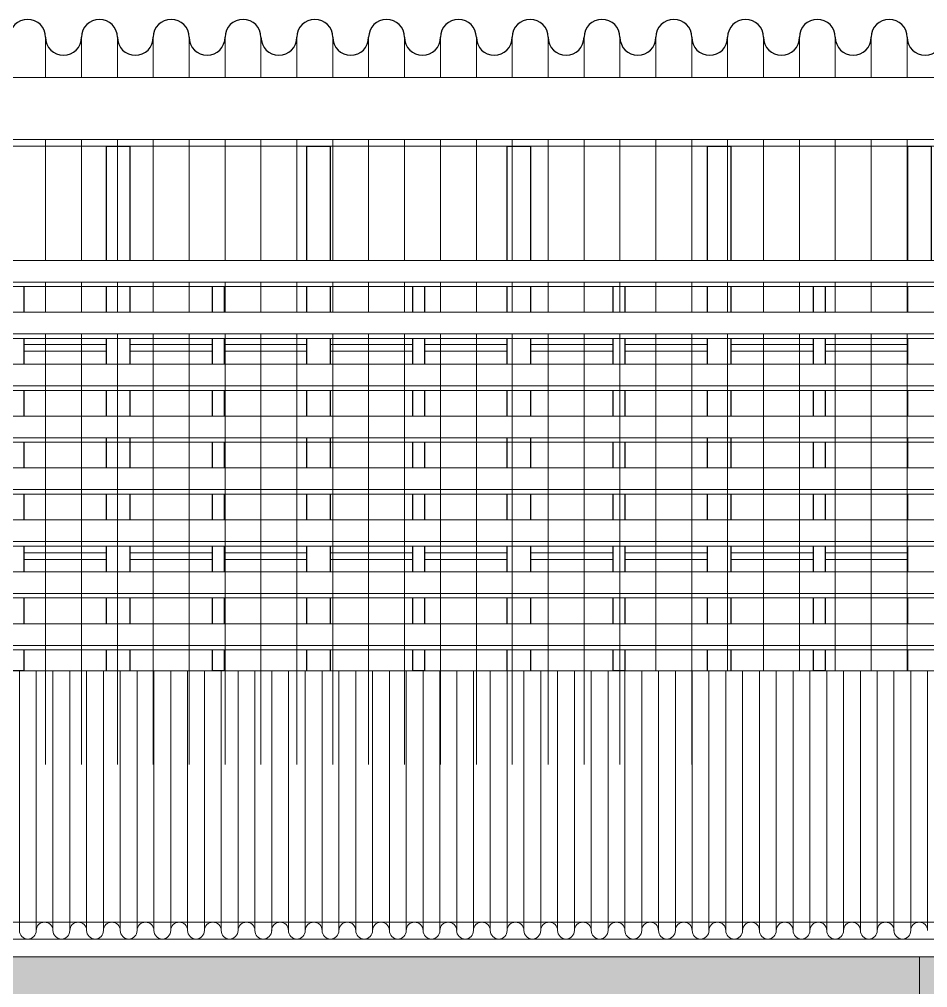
# Model space of a CAD drawing. Header units: millimetres. Extents: x 0 to 77.1, y -22.3 to 58.9.
# Drawn here: x 8.389 to 10.332, y -18.063 to -15.992 of the extents above; entities that cross this region are included whole.
import ezdxf

# ---------------------------------------------------------------- set-up
doc = ezdxf.new("R2010")
doc.units = ezdxf.units.MM
doc.layers.add('0 1 Sombreado', color=7, linetype='Continuous', lineweight=5, true_color=0xd6d6d6)
for name, color, linetype, lineweight in [('0.1normal', 7, 'Continuous', 15), ('01gorda', 7, 'Continuous', 30), ('01gris', 252, 'Continuous', 9)]:
    doc.layers.add(name, color=color, linetype=linetype, lineweight=lineweight)

msp = doc.modelspace()

# ---------------------------------------------------------------- hatches: boundary and pattern name
at = {"layer": '0 1 Sombreado', "true_color": 0xebebeb, "transparency": 33554605}
h = msp.add_hatch(color=7, dxfattribs=at)
h.dxf.hatch_style = 1
edge = h.paths.add_edge_path()
edge.add_line((8.0467, -17.9971), (10.3146, -17.9971))
edge.add_line((10.3146, -17.9971), (10.3146, -19.7628))
edge.add_line((10.3146, -19.7628), (9.9566, -19.7628))
edge.add_spline(control_points=[(9.9566, -19.7628), (9.9524, -19.7622), (9.9454, -19.7618), (9.9381, -19.762), (9.9354, -19.762)], knot_values=[9067.194839, 9067.194839, 9067.194839, 9067.194839, 9078.402175, 9085.134161, 9085.134161, 9085.134161, 9085.134161], degree=3, periodic=0)
edge.add_spline(control_points=[(9.9354, -19.762), (9.9235, -19.7621), (9.9021, -19.7606), (9.8997, -19.7135), (9.8819, -19.7401), (9.8711, -19.6913), (9.8625, -19.6591), (9.8229, -19.6391), (9.817, -19.6188), (9.8164, -19.6162)], knot_values=[9085.134161, 9085.134161, 9085.134161, 9085.134161, 9114.79122, 9141.556161, 9149.688323, 9177.607087, 9217.400075, 9269.09975, 9276.454139, 9276.454139, 9276.454139, 9276.454139], degree=3, periodic=0)
edge.add_spline(control_points=[(9.8164, -19.6162), (9.816, -19.6141), (9.813, -19.597), (9.811, -19.5546), (9.8006, -19.4976), (9.7937, -19.432), (9.7993, -19.3725), (9.8197, -19.3155), (9.8173, -19.2786), (9.8161, -19.2607)], knot_values=[9276.454139, 9276.454139, 9276.454139, 9276.454139, 9282.639144, 9323.888322, 9395.581258, 9443.369259, 9507.734556, 9560.471062, 9609.723707, 9609.723707, 9609.723707, 9609.723707], degree=3, periodic=0)
edge.add_spline(control_points=[(9.8163, -19.2607), (9.8327, -19.2597), (9.863, -19.2577), (9.8985, -19.236), (9.92, -19.2069), (9.9202, -19.1823), (9.9228, -19.1585), (9.9127, -19.1453), (9.9097, -19.1341), (9.9093, -19.1323)], knot_values=[9609.856327, 9609.856327, 9609.856327, 9609.856327, 9655.104935, 9693.345286, 9722.240837, 9751.23625, 9760.440377, 9787.899078, 9793.105332, 9793.105332, 9793.105332, 9793.105332], degree=3, periodic=0)
edge.add_spline(control_points=[(9.9093, -19.1323), (9.9077, -19.1248), (9.9072, -19.1056), (9.8961, -19.0858), (9.8858, -19.0806), (9.8856, -19.0805)], knot_values=[9793.105332, 9793.105332, 9793.105332, 9793.105332, 9814.836811, 9846.62955, 9847.413947, 9847.413947, 9847.413947, 9847.413947], degree=3, periodic=0)
edge.add_spline(control_points=[(9.8856, -19.0805), (9.8836, -19.0795), (9.8778, -19.0773), (9.8689, -19.0671), (9.8775, -19.0473), (9.853, -19.0271), (9.861, -19.0223), (9.8611, -19.0222)], knot_values=[9847.413947, 9847.413947, 9847.413947, 9847.413947, 9853.688879, 9864.529914, 9880.30564, 9909.143106, 9909.418967, 9909.418967, 9909.418967, 9909.418967], degree=3, periodic=0)
edge.add_spline(control_points=[(9.8611, -19.0222), (9.8631, -19.021), (9.8756, -19.0184), (9.8488, -18.9891), (9.8482, -18.9749), (9.8333, -18.9562), (9.8347, -18.9553), (9.8355, -18.9551)], knot_values=[9909.418967, 9909.418967, 9909.418967, 9909.418967, 9916.677027, 9936.212566, 9976.971486, 9983.102913, 9986.141193, 9986.141193, 9986.141193, 9986.141193], degree=3, periodic=0)
edge.add_spline(control_points=[(9.8355, -18.9551), (9.8377, -18.9548), (9.855, -18.9593), (9.8728, -18.9683), (9.8862, -18.9393), (9.9072, -18.9215), (9.9056, -18.8958), (9.9112, -18.859), (9.9072, -18.8201), (9.9217, -18.7758), (9.9163, -18.7442), (9.9167, -18.7108), (9.9203, -18.6774), (9.92, -18.6467), (9.9077, -18.6291), (9.9076, -18.627)], knot_values=[9986.141193, 9986.141193, 9986.141193, 9986.141193, 9994.729624, 10017.231603, 10043.020592, 10065.527777, 10093.3604, 10108.16067, 10170.470003, 10199.435013, 10235.733363, 10257.807072, 10292.741475, 10328.992465, 10343.643496, 10343.643496, 10343.643496, 10343.643496], degree=3, periodic=0)
edge.add_spline(control_points=[(9.9076, -18.627), (9.9076, -18.6264), (9.9081, -18.6256), (9.9208, -18.6276), (9.9305, -18.6212), (9.9394, -18.6116), (9.9218, -18.6047)], knot_values=[10343.643496, 10343.643496, 10343.643496, 10343.643496, 10347.298052, 10351.479944, 10400.148916, 10455.753339, 10455.753339, 10455.753339, 10455.753339], degree=3, periodic=0)
edge.add_spline(control_points=[(9.9218, -18.6047), (9.9144, -18.5987), (9.897, -18.5845), (9.8983, -18.5522), (9.8723, -18.5418), (9.8813, -18.5241), (9.8666, -18.5243), (9.8734, -18.5031), (9.8535, -18.474), (9.8528, -18.4265), (9.8366, -18.3866), (9.8272, -18.3524), (9.8137, -18.3224), (9.7924, -18.3154), (9.7864, -18.3131)], knot_values=[10455.753339, 10455.753339, 10455.753339, 10455.753339, 10481.639957, 10515.936655, 10531.857178, 10543.629713, 10549.22391, 10561.578153, 10586.386929, 10649.48277, 10686.040466, 10705.962379, 10749.771967, 10767.229185, 10767.229185, 10767.229185, 10767.229185], degree=3, periodic=0)
edge.add_spline(control_points=[(9.7864, -18.3131), (9.7817, -18.3112), (9.7744, -18.308), (9.7686, -18.3024), (9.7668, -18.3001)], knot_values=[10767.229185, 10767.229185, 10767.229185, 10767.229185, 10781.166984, 10789.32341, 10789.32341, 10789.32341, 10789.32341], degree=3, periodic=0)
edge.add_spline(control_points=[(9.7668, -18.3001), (9.7666, -18.2999), (9.7618, -18.2938), (9.753, -18.2687), (9.702, -18.2545), (9.6656, -18.2551), (9.6246, -18.27), (9.5925, -18.3065), (9.584, -18.3389), (9.5817, -18.3605)], knot_values=[10789.32341, 10789.32341, 10789.32341, 10789.32341, 10790.254728, 10810.638633, 10861.217454, 10902.032767, 10936.158967, 10980.499546, 11030.176862, 11030.176862, 11030.176862, 11030.176862], degree=3, periodic=0)
edge.add_spline(control_points=[(9.5817, -18.3605), (9.5815, -18.3626), (9.5789, -18.3904), (9.5796, -18.4432), (9.5952, -18.4479), (9.5934, -18.4718), (9.6003, -18.4919), (9.6154, -18.5147), (9.6279, -18.5338), (9.636, -18.5466), (9.6365, -18.5493)], knot_values=[11030.176862, 11030.176862, 11030.176862, 11030.176862, 11034.999351, 11092.794249, 11123.715359, 11136.919986, 11158.34031, 11184.598547, 11214.717434, 11222.825158, 11222.825158, 11222.825158, 11222.825158], degree=3, periodic=0)
edge.add_spline(control_points=[(9.6365, -18.5493), (9.6366, -18.5498), (9.637, -18.5538), (9.6243, -18.5714), (9.6177, -18.5992), (9.6002, -18.622), (9.6052, -18.6473), (9.5796, -18.6324), (9.5694, -18.6129), (9.5532, -18.6013), (9.5415, -18.5987), (9.5408, -18.5985)], knot_values=[11222.825158, 11222.825158, 11222.825158, 11222.825158, 11224.234824, 11234.969475, 11276.914836, 11305.873111, 11314.045683, 11333.323711, 11350.147612, 11384.048715, 11386.170533, 11386.170533, 11386.170533, 11386.170533], degree=3, periodic=0)
edge.add_spline(control_points=[(9.5408, -18.5985), (9.5365, -18.5972), (9.5329, -18.5939), (9.5245, -18.5939), (9.5216, -18.5939), (9.52, -18.599), (9.5194, -18.5994), (9.5191, -18.5995)], knot_values=[6971.52507, 6971.52507, 6971.52507, 6971.52507, 6975.407613, 6980.171171, 6984.934728, 6989.698286, 6993.744514, 6993.744514, 6993.744514, 6993.744514], degree=3, periodic=0)
edge.add_spline(control_points=[(9.5191, -18.5995), (9.519, -18.5995), (9.5188, -18.5996), (9.5187, -18.5996)], knot_values=[6993.833858, 6993.833858, 6993.833858, 6993.833858, 6994.23444, 6994.23444, 6994.23444, 6994.23444], degree=3, periodic=0)
edge.add_spline(control_points=[(9.5187, -18.5996), (9.5184, -18.5997), (9.5175, -18.5997), (9.5144, -18.5981), (9.5105, -18.5981), (9.5061, -18.599), (9.5026, -18.6023), (9.5026, -18.6063), (9.502, -18.6067), (9.4984, -18.6059), (9.4924, -18.6071), (9.4882, -18.611), (9.4851, -18.6169), (9.4844, -18.6226)], knot_values=[6995.402613, 6995.402613, 6995.402613, 6995.402613, 6999.225401, 7003.988958, 7008.752516, 7013.516073, 7018.279631, 7023.043188, 7027.806746, 7032.570303, 7037.333861, 7042.097418, 7046.860976, 7046.860976, 7046.860976, 7046.860976], degree=3, periodic=0)
edge.add_spline(control_points=[(9.4844, -18.6226), (9.4829, -18.6249), (9.4777, -18.6347), (9.483, -18.6469), (9.4909, -18.6484), (9.4935, -18.652), (9.4941, -18.653)], knot_values=[7046.860976, 7046.860976, 7046.860976, 7046.860976, 7054.192085, 7074.193563, 7084.748801, 7088.092661, 7088.092661, 7088.092661, 7088.092661], degree=3, periodic=0)
edge.add_spline(control_points=[(9.4941, -18.653), (9.4958, -18.6559), (9.4976, -18.6602), (9.5, -18.6639), (9.5002, -18.6642)], knot_values=[7088.092661, 7088.092661, 7088.092661, 7088.092661, 7098.185069, 7098.908794, 7098.908794, 7098.908794, 7098.908794], degree=3, periodic=0)
edge.add_spline(control_points=[(9.5002, -18.6642), (9.5042, -18.6701), (9.5195, -18.6824), (9.5113, -18.7087), (9.5099, -18.7394), (9.5086, -18.7509)], knot_values=[7098.908794, 7098.908794, 7098.908794, 7098.908794, 7116.32359, 7145.808633, 7170.301362, 7170.301362, 7170.301362, 7170.301362], degree=3, periodic=0)
edge.add_spline(control_points=[(9.5086, -18.7509), (9.5088, -18.7589), (9.509, -18.7669), (9.5092, -18.7749)], knot_values=[7170.301362, 7170.301362, 7170.301362, 7170.301362, 7172.534222, 7172.534222, 7172.534222, 7172.534222], degree=3, periodic=0)
edge.add_spline(control_points=[(9.5092, -18.7749), (9.5064, -18.7744), (9.5036, -18.7738), (9.5007, -18.7731)], knot_values=[7172.534222, 7172.534222, 7172.534222, 7172.534222, 7173.319717, 7173.319717, 7173.319717, 7173.319717], degree=3, periodic=0)
edge.add_spline(control_points=[(9.5007, -18.7731), (9.4975, -18.7732), (9.4927, -18.7734), (9.4886, -18.7796), (9.4893, -18.7841), (9.4894, -18.788), (9.4897, -18.7895), (9.4899, -18.7904)], knot_values=[7173.319717, 7173.319717, 7173.319717, 7173.319717, 7174.158961, 7174.555596, 7175.215738, 7175.374524, 7175.642835, 7175.642835, 7175.642835, 7175.642835], degree=3, periodic=0)
edge.add_spline(control_points=[(9.4899, -18.7904), (9.4952, -18.795), (9.5018, -18.796), (9.5083, -18.7971), (9.5098, -18.7973)], knot_values=[7175.642835, 7175.642835, 7175.642835, 7175.642835, 7177.076484, 7177.517932, 7177.517932, 7177.517932, 7177.517932], degree=3, periodic=0)
edge.add_spline(control_points=[(9.5098, -18.7973), (9.5098, -18.7987), (9.5099, -18.8001), (9.5099, -18.8015)], knot_values=[7177.517932, 7177.517932, 7177.517932, 7177.517932, 7177.906839, 7177.906839, 7177.906839, 7177.906839], degree=3, periodic=0)
edge.add_spline(control_points=[(9.5099, -18.8015), (9.5092, -18.8015), (9.5026, -18.8017), (9.496, -18.8022), (9.4901, -18.8027)], knot_values=[7177.906839, 7177.906839, 7177.906839, 7177.906839, 7178.091692, 7179.754103, 7179.754103, 7179.754103, 7179.754103], degree=3, periodic=0)
edge.add_spline(control_points=[(9.4901, -18.8027), (9.4887, -18.8052), (9.4854, -18.8109), (9.4884, -18.8169), (9.4902, -18.8204)], knot_values=[7179.754103, 7179.754103, 7179.754103, 7179.754103, 7180.500826, 7181.497678, 7181.497678, 7181.497678, 7181.497678], degree=3, periodic=0)
edge.add_spline(control_points=[(9.5105, -18.8231), (9.507, -18.8229), (9.5009, -18.8224), (9.4948, -18.8219), (9.4902, -18.8204)], knot_values=[7181.497678, 7181.497678, 7181.497678, 7181.497678, 7182.442553, 7183.173509, 7183.173509, 7183.173509, 7183.173509], degree=3, periodic=0)
edge.add_spline(control_points=[(9.5378, -18.8246), (9.5294, -18.8244), (9.52, -18.8238), (9.5105, -18.8231)], knot_values=[2.945918, 2.945918, 2.945918, 2.945918, 5.575006, 5.575006, 5.575006, 5.575006], degree=3, periodic=0)
edge.add_spline(control_points=[(9.5105, -18.8231), (9.5105, -18.8255), (9.5106, -18.828), (9.5107, -18.8304)], knot_values=[7183.173509, 7183.173509, 7183.173509, 7183.173509, 7183.846829, 7183.846829, 7183.846829, 7183.846829], degree=3, periodic=0)
edge.add_spline(control_points=[(9.5107, -18.8304), (9.51, -18.8304), (9.5038, -18.8306), (9.494, -18.8313), (9.4918, -18.8303), (9.4898, -18.8304)], knot_values=[7183.846829, 7183.846829, 7183.846829, 7183.846829, 7183.98222, 7185.13997, 7185.703994, 7185.703994, 7185.703994, 7185.703994], degree=3, periodic=0)
edge.add_spline(control_points=[(9.4898, -18.8304), (9.4884, -18.8338), (9.4857, -18.8404), (9.4888, -18.8467), (9.4903, -18.8497)], knot_values=[7185.703994, 7185.703994, 7185.703994, 7185.703994, 7186.683819, 7187.576889, 7187.576889, 7187.576889, 7187.576889], degree=3, periodic=0)
edge.add_spline(control_points=[(9.4903, -18.8497), (9.5044, -18.8506), (9.5074, -18.8504), (9.5106, -18.85), (9.5112, -18.8499), (9.5112, -18.8499), (9.5112, -18.8499)], knot_values=[7187.576889, 7187.576889, 7187.576889, 7187.576889, 7188.169341, 7188.297705, 7188.297705, 7190.140946, 7190.140946, 7190.140946, 7190.140946], degree=3, periodic=0)
edge.add_spline(control_points=[(9.5112, -18.8499), (9.5112, -18.8499), (9.5112, -18.8499), (9.5112, -18.8499), (9.51, -18.8508), (9.5088, -18.8517), (9.5076, -18.8527)], knot_values=[7190.140946, 7190.140946, 7190.140946, 7190.140946, 7190.148885, 7190.148885, 7190.148885, 7190.565461, 7190.565461, 7190.565461, 7190.565461], degree=3, periodic=0)
edge.add_spline(control_points=[(9.5076, -18.8527), (9.5069, -18.8543), (9.5052, -18.8582), (9.5069, -18.8622), (9.5079, -18.8645)], knot_values=[7190.565461, 7190.565461, 7190.565461, 7190.565461, 7191.04509, 7191.707577, 7191.707577, 7191.707577, 7191.707577], degree=3, periodic=0)
edge.add_spline(control_points=[(9.5079, -18.8645), (9.5188, -18.8638), (9.5319, -18.8638), (9.5471, -18.8711), (9.5753, -18.8726), (9.5982, -18.8793)], knot_values=[7191.707577, 7191.707577, 7191.707577, 7191.707577, 7194.672673, 7195.757949, 7199.38148, 7199.38148, 7199.38148, 7199.38148], degree=3, periodic=0)
edge.add_spline(control_points=[(9.5982, -18.8793), (9.5974, -18.882), (9.5966, -18.8848), (9.5957, -18.8876)], knot_values=[7199.38148, 7199.38148, 7199.38148, 7199.38148, 7200.185171, 7200.185171, 7200.185171, 7200.185171], degree=3, periodic=0)
edge.add_spline(control_points=[(9.5957, -18.8876), (9.5976, -18.8913), (9.5917, -18.9228), (9.5865, -18.9458), (9.5852, -18.9651), (9.5852, -18.966)], knot_values=[7200.185171, 7200.185171, 7200.185171, 7200.185171, 7216.378315, 7270.917217, 7273.783211, 7273.783211, 7273.783211, 7273.783211], degree=3, periodic=0)
edge.add_spline(control_points=[(9.5852, -18.966), (9.5849, -18.9712), (9.5847, -18.9765), (9.5848, -18.9819)], knot_values=[7273.783211, 7273.783211, 7273.783211, 7273.783211, 7289.247458, 7289.247458, 7289.247458, 7289.247458], degree=3, periodic=0)
edge.add_spline(control_points=[(9.5848, -18.9819), (9.5849, -19.0211), (9.5985, -19.1001), (9.5499, -19.2116), (9.552, -19.3367), (9.5514, -19.4342), (9.5516, -19.5142), (9.6027, -19.5419), (9.6357, -19.5898), (9.6658, -19.6233), (9.6814, -19.6416), (9.6838, -19.6444)], knot_values=[7289.247458, 7289.247458, 7289.247458, 7289.247458, 7402.275168, 7496.307014, 7622.276021, 7741.545185, 7780.301312, 7828.572928, 7886.979658, 7943.448367, 7953.807121, 7953.807121, 7953.807121, 7953.807121], degree=3, periodic=0)
edge.add_spline(control_points=[(9.6838, -19.6444), (9.6833, -19.6618), (9.6821, -19.7004), (9.6947, -19.7436), (9.6854, -19.7626), (9.6853, -19.7628)], knot_values=[7953.807121, 7953.807121, 7953.807121, 7953.807121, 8003.226595, 8063.30324, 8063.931426, 8063.931426, 8063.931426, 8063.931426], degree=3, periodic=0)
edge.add_line((9.6853, -19.7628), (8.0467, -19.7628))
edge.add_line((8.0467, -19.7628), (8.0467, -17.9971))
h = msp.add_hatch(color=7, dxfattribs=at)
h.dxf.hatch_style = 1
h.paths.add_polyline_path([(10.3146, -17.9971), (12.1289, -17.9971), (12.1289, -19.9814), (10.3146, -19.9814)])

# ---------------------------------------------------------------- linework, layer by layer
at = {"layer": '0.1normal'}
for p, q in [((12.7356, -16.1166), (5.0289, -16.1166)), ((12.6956, -16.2486), (5.0289, -16.2486)), ((12.7435, -16.2631), (5.0289, -16.2631)), ((12.1289, -16.5074), (5.8289, -16.5074)), ((12.1289, -16.5538), (5.8289, -16.5538)), ((12.1289, -16.5634), (5.8289, -16.5634)), ((12.1289, -16.6184), (5.8289, -16.6184)), ((12.1289, -16.6648), (5.8289, -16.6648)), ((12.1289, -16.6744), (5.8289, -16.6744)), ((8.5753, -16.687), (8.3985, -16.687)), ((8.8021, -16.687), (8.6253, -16.687)), ((9.0039, -16.687), (8.8271, -16.687)), ((9.2307, -16.687), (9.0539, -16.687)), ((9.4324, -16.687), (9.2557, -16.687)), ((9.6592, -16.687), (9.4824, -16.687)), ((9.861, -16.687), (9.6842, -16.687)), ((10.0878, -16.687), (9.911, -16.687)), ((10.2896, -16.687), (10.1128, -16.687)), ((8.5753, -16.7015), (8.3985, -16.7015)), ((8.8021, -16.7015), (8.6253, -16.7015)), ((9.0039, -16.7015), (8.8271, -16.7015)), ((9.2307, -16.7015), (9.0539, -16.7015)), ((9.4324, -16.7015), (9.2557, -16.7015)), ((9.6592, -16.7015), (9.4824, -16.7015)), ((9.861, -16.7015), (9.6842, -16.7015)), ((10.0878, -16.7015), (9.911, -16.7015)), ((10.2896, -16.7015), (10.1128, -16.7015)), ((12.1289, -16.7294), (5.8289, -16.7294)), ((12.1289, -16.7758), (5.8289, -16.7758)), ((12.1289, -16.7855), (5.8289, -16.7855)), ((12.1289, -16.8404), (5.8289, -16.8404)), ((12.1289, -16.8868), (5.8289, -16.8868)), ((12.1289, -16.8965), (5.8289, -16.8965)), ((12.1289, -16.9514), (5.8289, -16.9514)), ((12.1289, -16.9978), (5.8289, -16.9978)), ((12.1289, -17.0075), (5.8289, -17.0075)), ((12.1289, -17.0624), (5.8289, -17.0624)), ((12.1289, -17.1088), (5.8289, -17.1088)), ((12.1289, -17.1185), (5.8289, -17.1185)), ((8.5753, -17.1327), (8.3985, -17.1327)), ((8.5753, -17.1472), (8.3985, -17.1472)), ((8.8021, -17.1327), (8.6253, -17.1327)), ((8.8021, -17.1472), (8.6253, -17.1472)), ((9.0039, -17.1327), (8.8271, -17.1327)), ((9.0039, -17.1472), (8.8271, -17.1472)), ((9.2307, -17.1327), (9.0539, -17.1327)), ((9.2307, -17.1472), (9.0539, -17.1472)), ((9.4324, -17.1327), (9.2557, -17.1327)), ((9.4324, -17.1472), (9.2557, -17.1472)), ((9.6592, -17.1327), (9.4824, -17.1327)), ((9.6592, -17.1472), (9.4824, -17.1472)), ((9.861, -17.1327), (9.6842, -17.1327)), ((9.861, -17.1472), (9.6842, -17.1472)), ((10.0878, -17.1327), (9.911, -17.1327)), ((10.0878, -17.1472), (9.911, -17.1472)), ((10.2896, -17.1327), (10.1128, -17.1327)), ((10.2896, -17.1472), (10.1128, -17.1472)), ((11.5753, -17.1734), (5.8289, -17.1734)), ((12.1289, -17.2198), (5.8289, -17.2198)), ((12.1289, -17.2295), (5.8289, -17.2295)), ((12.1289, -17.2845), (5.8289, -17.2845)), ((12.1289, -17.3308), (5.8289, -17.3308)), ((12.1289, -17.3405), (5.8289, -17.3405)), ((12.1663, -17.3856), (5.7992, -17.3856)), ((8.3892, -17.3856), (8.3892, -17.9409)), ((8.4251, -17.3856), (8.4251, -17.9409)), ((8.4611, -17.3856), (8.4611, -17.9409)), ((8.4611, -17.3856), (8.4611, -17.9409)), ((8.4971, -17.3856), (8.4971, -17.9409)), ((8.5331, -17.3856), (8.5331, -17.9409)), ((8.569, -17.3856), (8.569, -17.9409)), ((8.605, -17.3856), (8.605, -17.9409)), ((8.605, -17.3856), (8.605, -17.9409)), ((8.641, -17.3856), (8.641, -17.9409)), ((8.677, -17.3856), (8.677, -17.9409)), ((8.7129, -17.3856), (8.7129, -17.9409)), ((8.7489, -17.3856), (8.7489, -17.9409)), ((8.7489, -17.3856), (8.7489, -17.9409)), ((8.7849, -17.3856), (8.7849, -17.9409)), ((8.8208, -17.3856), (8.8208, -17.9409)), ((8.8568, -17.3856), (8.8568, -17.9409)), ((8.8928, -17.3856), (8.8928, -17.9409)), ((8.8928, -17.3856), (8.8928, -17.9409)), ((8.9288, -17.3856), (8.9288, -17.9409)), ((8.9647, -17.3856), (8.9647, -17.9409)), ((9.0007, -17.3856), (9.0007, -17.9409)), ((9.0367, -17.3856), (9.0367, -17.9409)), ((9.0367, -17.3856), (9.0367, -17.9409)), ((9.0727, -17.3856), (9.0727, -17.9409)), ((9.1086, -17.3856), (9.1086, -17.9409)), ((9.1446, -17.3856), (9.1446, -17.9409)), ((9.1806, -17.3856), (9.1806, -17.9409)), ((9.1806, -17.3856), (9.1806, -17.9409)), ((9.2165, -17.3856), (9.2165, -17.9409)), ((9.2525, -17.3856), (9.2525, -17.9409)), ((9.2885, -17.3856), (9.2885, -17.9409)), ((9.3245, -17.3856), (9.3245, -17.9409)), ((9.3245, -17.3856), (9.3245, -17.9409)), ((9.3604, -17.3856), (9.3604, -17.9409)), ((9.3964, -17.3856), (9.3964, -17.9409)), ((9.4324, -17.3856), (9.4324, -17.9409)), ((9.4683, -17.3856), (9.4683, -17.9409)), ((9.4683, -17.3856), (9.4683, -17.9409)), ((9.5043, -17.3856), (9.5043, -17.9409)), ((9.5403, -17.3856), (9.5403, -17.9409)), ((9.5763, -17.3856), (9.5763, -17.9409)), ((9.6122, -17.3856), (9.6122, -17.9409)), ((9.6122, -17.3856), (9.6122, -17.9409)), ((9.6482, -17.3856), (9.6482, -17.9409)), ((9.6842, -17.3856), (9.6842, -17.9409)), ((9.7202, -17.3856), (9.7202, -17.9409)), ((9.7561, -17.3856), (9.7561, -17.9409)), ((9.7561, -17.3856), (9.7561, -17.9409)), ((9.7921, -17.3856), (9.7921, -17.9409)), ((9.8281, -17.3856), (9.8281, -17.9409)), ((9.864, -17.3856), (9.864, -17.9409)), ((9.9, -17.3856), (9.9, -17.9409)), ((9.9, -17.3856), (9.9, -17.9409)), ((9.936, -17.3856), (9.936, -17.9409)), ((9.972, -17.3856), (9.972, -17.9409)), ((10.0079, -17.3856), (10.0079, -17.9409)), ((10.0439, -17.3856), (10.0439, -17.9409)), ((10.0439, -17.3856), (10.0439, -17.9409)), ((10.0799, -17.3856), (10.0799, -17.9409)), ((10.1159, -17.3856), (10.1159, -17.9409)), ((10.1518, -17.3856), (10.1518, -17.9409)), ((10.1878, -17.3856), (10.1878, -17.9409)), ((10.1878, -17.3856), (10.1878, -17.9409)), ((10.2238, -17.3856), (10.2238, -17.9409)), ((10.2597, -17.3856), (10.2597, -17.9409)), ((10.2957, -17.3856), (10.2957, -17.9409)), ((10.3317, -17.3856), (10.3317, -17.9409)), ((10.3317, -17.3856), (10.3317, -17.9409)), ((11.75, -17.9229), (5.7992, -17.9229)), ((11.8725, -17.9589), (5.8171, -17.9589)), ((12.1289, -17.9971), (5.7272, -17.9971)), ((10.3146, -19.9814), (10.3146, -17.9971))]:
    msp.add_line(p, q, dxfattribs=at)
for centre, start, end in [((8.4431, -17.9409), 90, 180), ((8.4431, -17.9409), 0, 90), ((8.5151, -17.9409), 90, 180), ((8.5151, -17.9409), 0, 90), ((8.587, -17.9409), 90, 180), ((8.587, -17.9409), 0, 90), ((8.659, -17.9409), 90, 180), ((8.659, -17.9409), 0, 90), ((8.7309, -17.9409), 90, 180), ((8.7309, -17.9409), 0, 90), ((8.8029, -17.9409), 90, 180), ((8.8029, -17.9409), 0, 90), ((8.8748, -17.9409), 90, 180), ((8.8748, -17.9409), 0, 90), ((8.9467, -17.9409), 90, 180), ((8.9467, -17.9409), 0, 90), ((9.0187, -17.9409), 90, 180), ((9.0187, -17.9409), 0, 90), ((9.0906, -17.9409), 90, 180), ((9.0906, -17.9409), 0, 90), ((9.1626, -17.9409), 90, 180), ((9.1626, -17.9409), 0, 90), ((9.2345, -17.9409), 90, 180), ((9.2345, -17.9409), 0, 90), ((9.3065, -17.9409), 90, 180), ((9.3065, -17.9409), 0, 90), ((9.3784, -17.9409), 90, 180), ((9.3784, -17.9409), 0, 90), ((9.4504, -17.9409), 90, 180), ((9.4504, -17.9409), 0, 90), ((9.5223, -17.9409), 90, 180), ((9.5223, -17.9409), 0, 90), ((9.5943, -17.9409), 90, 180), ((9.5943, -17.9409), 0, 90), ((9.6662, -17.9409), 90, 180), ((9.6662, -17.9409), 0, 90), ((9.7381, -17.9409), 90, 180), ((9.7381, -17.9409), 0, 90), ((9.8101, -17.9409), 90, 180), ((9.8101, -17.9409), 0, 90), ((9.882, -17.9409), 90, 180), ((9.882, -17.9409), 0, 90), ((9.954, -17.9409), 90, 180), ((9.954, -17.9409), 0, 90), ((10.0259, -17.9409), 90, 180), ((10.0259, -17.9409), 0, 90), ((10.0979, -17.9409), 90, 180), ((10.0979, -17.9409), 0, 90), ((10.1698, -17.9409), 90, 180), ((10.1698, -17.9409), 0, 90), ((10.2418, -17.9409), 90, 180), ((10.2418, -17.9409), 0, 90), ((10.3137, -17.9409), 90, 180), ((10.3137, -17.9409), 0, 90), ((8.4072, -17.9409), 180, 270), ((8.4072, -17.9409), 270, 0), ((8.4791, -17.9409), 180, 270), ((8.4791, -17.9409), 180, 270), ((8.4791, -17.9409), 270, 0), ((8.5511, -17.9409), 180, 270), ((8.5511, -17.9409), 270, 0), ((8.623, -17.9409), 180, 270), ((8.623, -17.9409), 180, 270), ((8.623, -17.9409), 270, 0), ((8.6949, -17.9409), 180, 270), ((8.6949, -17.9409), 270, 0), ((8.7669, -17.9409), 180, 270), ((8.7669, -17.9409), 180, 270), ((8.7669, -17.9409), 270, 0), ((8.8388, -17.9409), 180, 270), ((8.8388, -17.9409), 270, 0), ((8.9108, -17.9409), 180, 270), ((8.9108, -17.9409), 180, 270), ((8.9108, -17.9409), 270, 0), ((8.9827, -17.9409), 180, 270), ((8.9827, -17.9409), 270, 0), ((9.0547, -17.9409), 180, 270), ((9.0547, -17.9409), 180, 270), ((9.0547, -17.9409), 270, 0), ((9.1266, -17.9409), 180, 270), ((9.1266, -17.9409), 270, 0), ((9.1986, -17.9409), 180, 270), ((9.1986, -17.9409), 180, 270), ((9.1986, -17.9409), 270, 0), ((9.2705, -17.9409), 180, 270), ((9.2705, -17.9409), 270, 0), ((9.3424, -17.9409), 180, 270), ((9.3424, -17.9409), 180, 270), ((9.3424, -17.9409), 270, 0), ((9.4144, -17.9409), 180, 270), ((9.4144, -17.9409), 270, 0), ((9.4863, -17.9409), 180, 270), ((9.4863, -17.9409), 180, 270), ((9.4863, -17.9409), 270, 0), ((9.5583, -17.9409), 180, 270), ((9.5583, -17.9409), 270, 0), ((9.6302, -17.9409), 180, 270), ((9.6302, -17.9409), 180, 270), ((9.6302, -17.9409), 270, 0), ((9.7022, -17.9409), 180, 270), ((9.7022, -17.9409), 270, 0), ((9.7741, -17.9409), 180, 270), ((9.7741, -17.9409), 180, 270), ((9.7741, -17.9409), 270, 0), ((9.8461, -17.9409), 180, 270), ((9.8461, -17.9409), 270, 0), ((9.918, -17.9409), 180, 270), ((9.918, -17.9409), 180, 270), ((9.918, -17.9409), 270, 0), ((9.99, -17.9409), 180, 270), ((9.99, -17.9409), 270, 0), ((10.0619, -17.9409), 180, 270), ((10.0619, -17.9409), 180, 270), ((10.0619, -17.9409), 270, 0), ((10.1338, -17.9409), 180, 270), ((10.1338, -17.9409), 270, 0), ((10.2058, -17.9409), 180, 270), ((10.2058, -17.9409), 180, 270), ((10.2058, -17.9409), 270, 0), ((10.2777, -17.9409), 180, 270), ((10.2777, -17.9409), 270, 0)]:
    msp.add_arc(centre, 0.018, start, end, dxfattribs=at)
at = {"layer": '01gorda'}
for points in [[(8.5753, -16.5074), (8.5753, -16.2631), (8.6253, -16.2631), (8.6253, -16.5074)], [(9.0039, -16.5074), (9.0039, -16.2631), (9.0539, -16.2631), (9.0539, -16.5074)], [(9.4324, -16.5074), (9.4324, -16.2631), (9.4824, -16.2631), (9.4824, -16.5074)], [(9.861, -16.5074), (9.861, -16.2631), (9.911, -16.2631), (9.911, -16.5074)], [(10.2896, -16.5074), (10.2896, -16.2631), (10.3396, -16.2631), (10.3396, -16.5074)], [(8.3985, -16.5634), (8.3985, -16.6184)], [(8.5753, -16.6184), (8.5753, -16.5634)], [(8.6253, -16.5634), (8.6253, -16.6184)], [(8.8021, -16.6184), (8.8021, -16.5634)], [(8.8271, -16.5634), (8.8271, -16.6184)], [(9.0039, -16.6184), (9.0039, -16.5634)], [(9.0539, -16.5634), (9.0539, -16.6184)], [(9.2307, -16.6184), (9.2307, -16.5634)], [(9.2557, -16.5634), (9.2557, -16.6184)], [(9.4324, -16.6184), (9.4324, -16.5634)], [(9.4824, -16.5634), (9.4824, -16.6184)], [(9.6592, -16.6184), (9.6592, -16.5634)], [(9.6842, -16.5634), (9.6842, -16.6184)], [(9.861, -16.6184), (9.861, -16.5634)], [(9.911, -16.5634), (9.911, -16.6184)], [(10.0878, -16.6184), (10.0878, -16.5634)], [(10.1128, -16.5634), (10.1128, -16.6184)], [(10.2896, -16.6184), (10.2896, -16.5634)], [(8.3985, -16.6744), (8.3985, -16.7294)], [(8.5753, -16.7294), (8.5753, -16.6744)], [(8.6253, -16.6744), (8.6253, -16.7294)], [(8.8021, -16.7294), (8.8021, -16.6744)], [(8.8271, -16.6744), (8.8271, -16.7294)], [(9.0039, -16.7294), (9.0039, -16.6744)], [(9.0539, -16.6744), (9.0539, -16.7294)], [(9.2307, -16.7294), (9.2307, -16.6744)], [(9.2557, -16.6744), (9.2557, -16.7294)], [(9.4324, -16.7294), (9.4324, -16.6744)], [(9.4824, -16.6744), (9.4824, -16.7294)], [(9.6592, -16.7294), (9.6592, -16.6744)], [(9.6842, -16.6744), (9.6842, -16.7294)], [(9.861, -16.7294), (9.861, -16.6744)], [(9.911, -16.6744), (9.911, -16.7294)], [(10.0878, -16.7294), (10.0878, -16.6744)], [(10.1128, -16.6744), (10.1128, -16.7294)], [(10.2896, -16.7294), (10.2896, -16.6744)], [(8.3985, -16.7855), (8.3985, -16.8404)], [(8.5753, -16.8404), (8.5753, -16.7855)], [(8.6253, -16.7855), (8.6253, -16.8404)], [(8.8021, -16.8404), (8.8021, -16.7855)], [(8.8271, -16.7855), (8.8271, -16.8404)], [(9.0039, -16.8404), (9.0039, -16.7855)], [(9.0539, -16.7855), (9.0539, -16.8404)], [(9.2307, -16.8404), (9.2307, -16.7855)], [(9.2557, -16.7855), (9.2557, -16.8404)], [(9.4324, -16.8404), (9.4324, -16.7855)], [(9.4824, -16.7855), (9.4824, -16.8404)], [(9.6592, -16.8404), (9.6592, -16.7855)], [(9.6842, -16.7855), (9.6842, -16.8404)], [(9.861, -16.8404), (9.861, -16.7855)], [(9.911, -16.7855), (9.911, -16.8404)], [(10.0878, -16.8404), (10.0878, -16.7855)], [(10.1128, -16.7855), (10.1128, -16.8404)], [(10.2896, -16.8404), (10.2896, -16.7855)], [(8.3985, -16.8965), (8.3985, -16.9514)], [(8.5753, -16.9514), (8.5753, -16.8868)], [(8.6253, -16.8868), (8.6253, -16.9514)], [(8.8021, -16.9514), (8.8021, -16.8965)], [(8.8271, -16.8965), (8.8271, -16.9514)], [(9.0039, -16.9514), (9.0039, -16.8868)], [(9.0539, -16.8868), (9.0539, -16.9514)], [(9.2307, -16.9514), (9.2307, -16.8965)], [(9.2557, -16.8965), (9.2557, -16.9514)], [(9.4324, -16.9514), (9.4324, -16.8868)], [(9.4824, -16.8868), (9.4824, -16.9514)], [(9.6592, -16.9514), (9.6592, -16.8965)], [(9.6842, -16.8965), (9.6842, -16.9514)], [(9.861, -16.9514), (9.861, -16.8868)], [(9.911, -16.8868), (9.911, -16.9514)], [(10.0878, -16.9514), (10.0878, -16.8965)], [(10.1128, -16.8965), (10.1128, -16.9514)], [(10.2896, -16.9514), (10.2896, -16.8868)], [(8.3985, -17.0075), (8.3985, -17.0624)], [(8.5753, -17.0624), (8.5753, -17.0075)], [(8.6253, -17.0075), (8.6253, -17.0624)], [(8.8021, -17.0624), (8.8021, -17.0075)], [(8.8271, -17.0075), (8.8271, -17.0624)], [(9.0039, -17.0624), (9.0039, -17.0075)], [(9.0539, -17.0075), (9.0539, -17.0624)], [(9.2307, -17.0624), (9.2307, -17.0075)], [(9.2557, -17.0075), (9.2557, -17.0624)], [(9.4324, -17.0624), (9.4324, -17.0075)], [(9.4824, -17.0075), (9.4824, -17.0624)], [(9.6592, -17.0624), (9.6592, -17.0075)], [(9.6842, -17.0075), (9.6842, -17.0624)], [(9.861, -17.0624), (9.861, -17.0075)], [(9.911, -17.0075), (9.911, -17.0624)], [(10.0878, -17.0624), (10.0878, -17.0075)], [(10.1128, -17.0075), (10.1128, -17.0624)], [(10.2896, -17.0624), (10.2896, -17.0075)], [(8.3985, -17.1185), (8.3985, -17.1734)], [(8.5753, -17.1734), (8.5753, -17.1185)], [(8.6253, -17.1185), (8.6253, -17.1734)], [(8.8021, -17.1734), (8.8021, -17.1185)], [(8.8271, -17.1185), (8.8271, -17.1734)], [(9.0039, -17.1734), (9.0039, -17.1185)], [(9.0539, -17.1185), (9.0539, -17.1734)], [(9.2307, -17.1734), (9.2307, -17.1185)], [(9.2557, -17.1185), (9.2557, -17.1734)], [(9.4324, -17.1734), (9.4324, -17.1185)], [(9.4824, -17.1185), (9.4824, -17.1734)], [(9.6592, -17.1734), (9.6592, -17.1185)], [(9.6842, -17.1185), (9.6842, -17.1734)], [(9.861, -17.1734), (9.861, -17.1185)], [(9.911, -17.1185), (9.911, -17.1734)], [(10.0878, -17.1734), (10.0878, -17.1185)], [(10.1128, -17.1185), (10.1128, -17.1734)], [(10.2896, -17.1734), (10.2896, -17.1185)], [(8.3985, -17.2295), (8.3985, -17.2845)], [(8.5753, -17.2845), (8.5753, -17.2295)], [(8.6253, -17.2295), (8.6253, -17.2845)], [(8.8021, -17.2845), (8.8021, -17.2295)], [(8.8271, -17.2295), (8.8271, -17.2845)], [(9.0039, -17.2845), (9.0039, -17.2295)], [(9.0539, -17.2295), (9.0539, -17.2845)], [(9.2307, -17.2845), (9.2307, -17.2295)], [(9.2557, -17.2295), (9.2557, -17.2845)], [(9.4324, -17.2845), (9.4324, -17.2295)], [(9.4824, -17.2295), (9.4824, -17.2845)], [(9.6592, -17.2845), (9.6592, -17.2295)], [(9.6842, -17.2295), (9.6842, -17.2845)], [(9.861, -17.2845), (9.861, -17.2295)], [(9.911, -17.2295), (9.911, -17.2845)], [(10.0878, -17.2845), (10.0878, -17.2295)], [(10.1128, -17.2295), (10.1128, -17.2845)], [(10.2896, -17.2845), (10.2896, -17.2295)], [(8.3985, -17.3405), (8.3985, -17.3856), (8.3735, -17.3856), (8.3735, -17.3405)], [(8.5753, -17.3856), (8.5753, -17.3405)], [(8.6253, -17.3405), (8.6253, -17.3856)], [(8.8271, -17.3405), (8.8271, -17.3856), (8.8021, -17.3856), (8.8021, -17.3405)], [(9.0039, -17.3856), (9.0039, -17.3405)], [(9.0539, -17.3405), (9.0539, -17.3856)], [(9.2557, -17.3405), (9.2557, -17.3856), (9.2307, -17.3856), (9.2307, -17.3405)], [(9.4324, -17.3856), (9.4324, -17.3405)], [(9.4824, -17.3405), (9.4824, -17.3856)], [(9.6842, -17.3405), (9.6842, -17.3856), (9.6592, -17.3856), (9.6592, -17.3405)], [(9.861, -17.3856), (9.861, -17.3405)], [(9.911, -17.3405), (9.911, -17.3856)], [(10.1128, -17.3405), (10.1128, -17.3856), (10.0878, -17.3856), (10.0878, -17.3405)], [(10.2896, -17.3856), (10.2896, -17.3405)]]:
    msp.add_lwpolyline(points, dxfattribs=at)
for centre, start, end in [((8.4069, -16.0303), 90, 180), ((8.4069, -16.0303), 0, 90), ((8.5604, -16.0303), 90, 180), ((8.5604, -16.0303), 0, 90), ((8.7139, -16.0303), 90, 180), ((8.7139, -16.0303), 0, 90), ((8.8675, -16.0303), 90, 180), ((8.8675, -16.0303), 0, 90), ((9.021, -16.0303), 90, 180), ((9.021, -16.0303), 0, 90), ((9.1746, -16.0303), 90, 180), ((9.1746, -16.0303), 0, 90), ((9.3281, -16.0303), 90, 180), ((9.3281, -16.0303), 0, 90), ((9.4817, -16.0303), 90, 180), ((9.4817, -16.0303), 0, 90), ((9.6352, -16.0303), 90, 180), ((9.6352, -16.0303), 0, 90), ((9.7888, -16.0303), 90, 180), ((9.7888, -16.0303), 0, 90), ((9.9423, -16.0303), 90, 180), ((9.9423, -16.0303), 0, 90), ((10.0958, -16.0303), 90, 180), ((10.0958, -16.0303), 0, 90), ((10.2494, -16.0303), 90, 180), ((10.2494, -16.0303), 0, 90), ((8.4836, -16.0303), 180, 270), ((8.4836, -16.0303), 270, 0), ((8.6372, -16.0303), 180, 270), ((8.6372, -16.0303), 270, 0), ((8.7907, -16.0303), 180, 270), ((8.7907, -16.0303), 270, 0), ((8.9443, -16.0303), 180, 270), ((8.9443, -16.0303), 270, 0), ((9.0978, -16.0303), 180, 270), ((9.0978, -16.0303), 270, 0), ((9.2514, -16.0303), 180, 270), ((9.2514, -16.0303), 270, 0), ((9.4049, -16.0303), 180, 270), ((9.4049, -16.0303), 270, 0), ((9.5584, -16.0303), 180, 270), ((9.5584, -16.0303), 270, 0), ((9.712, -16.0303), 180, 270), ((9.712, -16.0303), 270, 0), ((9.8655, -16.0303), 180, 270), ((9.8655, -16.0303), 270, 0), ((10.0191, -16.0303), 180, 270), ((10.0191, -16.0303), 270, 0), ((10.1726, -16.0303), 180, 270), ((10.1726, -16.0303), 270, 0), ((10.3262, -16.0303), 180, 270), ((10.3262, -16.0303), 270, 0)]:
    msp.add_arc(centre, 0.0384, start, end, dxfattribs=at)
at = {"layer": '01gris'}
for p, q in [((8.4452, -16.0303), (8.4452, -16.1166)), ((8.522, -16.0303), (8.522, -16.1166)), ((8.5988, -16.0303), (8.5988, -16.1166)), ((8.6756, -16.0303), (8.6756, -16.1166)), ((8.7523, -16.0303), (8.7523, -16.1166)), ((8.8291, -16.0303), (8.8291, -16.1166)), ((8.8291, -16.0303), (8.8291, -16.1166)), ((8.9059, -16.0303), (8.9059, -16.1166)), ((8.9826, -16.0303), (8.9826, -16.1166)), ((9.0594, -16.0303), (9.0594, -16.1166)), ((9.1362, -16.0303), (9.1362, -16.1166)), ((9.213, -16.0303), (9.213, -16.1166)), ((9.2897, -16.0303), (9.2897, -16.1166)), ((9.3665, -16.0303), (9.3665, -16.1166)), ((9.4433, -16.0303), (9.4433, -16.1166)), ((9.5201, -16.0303), (9.5201, -16.1166)), ((9.5968, -16.0303), (9.5968, -16.1166)), ((9.6736, -16.0303), (9.6736, -16.1166)), ((9.7504, -16.0303), (9.7504, -16.1166)), ((9.8271, -16.0303), (9.8271, -16.1166)), ((9.9039, -16.0303), (9.9039, -16.1166)), ((9.9807, -16.0303), (9.9807, -16.1166)), ((10.0575, -16.0303), (10.0575, -16.1166)), ((10.1342, -16.0303), (10.1342, -16.1166)), ((10.211, -16.0303), (10.211, -16.1166)), ((10.2878, -16.0303), (10.2878, -16.1166)), ((8.4452, -16.2486), (8.4452, -16.5074)), ((8.522, -16.2486), (8.522, -16.5074)), ((8.5988, -16.2486), (8.5988, -16.5074)), ((8.6756, -16.2486), (8.6756, -16.5074)), ((8.7523, -16.2486), (8.7523, -16.5074)), ((8.8291, -16.2486), (8.8291, -16.5074)), ((8.8291, -16.2486), (8.8291, -16.5074)), ((8.9059, -16.2486), (8.9059, -16.5074)), ((8.9826, -16.2486), (8.9826, -16.5074)), ((9.0594, -16.2486), (9.0594, -16.5074)), ((9.1362, -16.2486), (9.1362, -16.5074)), ((9.213, -16.2486), (9.213, -16.5074)), ((9.2897, -16.2486), (9.2897, -16.5074)), ((9.3665, -16.2486), (9.3665, -16.5074)), ((9.4433, -16.2486), (9.4433, -16.5074)), ((9.5201, -16.2486), (9.5201, -16.5074)), ((9.5968, -16.2486), (9.5968, -16.5074)), ((9.6736, -16.2486), (9.6736, -16.5074)), ((9.7504, -16.2486), (9.7504, -16.5074)), ((9.8271, -16.2486), (9.8271, -16.5074)), ((9.9039, -16.2486), (9.9039, -16.5074)), ((9.9807, -16.2486), (9.9807, -16.5074)), ((10.0575, -16.2486), (10.0575, -16.5074)), ((10.1342, -16.2486), (10.1342, -16.5074)), ((10.211, -16.2486), (10.211, -16.5074)), ((10.2878, -16.2486), (10.2878, -16.5074)), ((8.4452, -16.5538), (8.4452, -16.6184)), ((8.522, -16.5538), (8.522, -16.6184)), ((8.5988, -16.5538), (8.5988, -16.6184)), ((8.6756, -16.5538), (8.6756, -16.6184)), ((8.7523, -16.5538), (8.7523, -16.6184)), ((8.8291, -16.5538), (8.8291, -16.6184)), ((8.8291, -16.5538), (8.8291, -16.6184)), ((8.9059, -16.5538), (8.9059, -16.6184)), ((8.9826, -16.5538), (8.9826, -16.6184)), ((9.0594, -16.5538), (9.0594, -16.6184)), ((9.1362, -16.5538), (9.1362, -16.6184)), ((9.213, -16.5538), (9.213, -16.6184)), ((9.2897, -16.5538), (9.2897, -16.6184)), ((9.3665, -16.5538), (9.3665, -16.6184)), ((9.4433, -16.5538), (9.4433, -16.6184)), ((9.5201, -16.5538), (9.5201, -16.6184)), ((9.5968, -16.5538), (9.5968, -16.6184)), ((9.6736, -16.5538), (9.6736, -16.6184)), ((9.7504, -16.5538), (9.7504, -16.6184)), ((9.8271, -16.5538), (9.8271, -16.6184)), ((9.9039, -16.5538), (9.9039, -16.6184)), ((9.9807, -16.5538), (9.9807, -16.6184)), ((10.0575, -16.5538), (10.0575, -16.6184)), ((10.1342, -16.5538), (10.1342, -16.6184)), ((10.211, -16.5538), (10.211, -16.6184)), ((10.2878, -16.5538), (10.2878, -16.6184)), ((8.4452, -16.6648), (8.4452, -17.5855)), ((8.522, -16.6648), (8.522, -17.5855)), ((8.5988, -16.6648), (8.5988, -17.5855)), ((8.6756, -16.6648), (8.6756, -17.5855)), ((8.7523, -16.6648), (8.7523, -17.5855)), ((8.8291, -16.6648), (8.8291, -17.5855)), ((8.8291, -16.6648), (8.8291, -17.5855)), ((8.9059, -16.6648), (8.9059, -17.5855)), ((8.9826, -16.6648), (8.9826, -17.5855)), ((9.0594, -16.6648), (9.0594, -17.5855)), ((9.1362, -16.6648), (9.1362, -17.5855)), ((9.213, -16.6648), (9.213, -17.5855)), ((9.2897, -16.6648), (9.2897, -17.5855)), ((9.3665, -16.6648), (9.3665, -17.5855)), ((9.4433, -16.6648), (9.4433, -17.5855)), ((9.5201, -16.6648), (9.5201, -17.5855)), ((9.5968, -16.6648), (9.5968, -17.5855)), ((9.6736, -16.6648), (9.6736, -17.5855)), ((9.7504, -16.6648), (9.7504, -17.3856)), ((9.8271, -16.6648), (9.8271, -17.5855)), ((9.9039, -16.6648), (9.9039, -17.3856)), ((9.9807, -16.6648), (9.9807, -17.3856)), ((10.0575, -16.6648), (10.0575, -17.3856)), ((10.1342, -16.6648), (10.1342, -17.3856)), ((10.211, -16.6648), (10.211, -17.3856)), ((10.2878, -16.6648), (10.2878, -17.3856))]:
    msp.add_line(p, q, dxfattribs=at)

doc.saveas('drawing.dxf')
